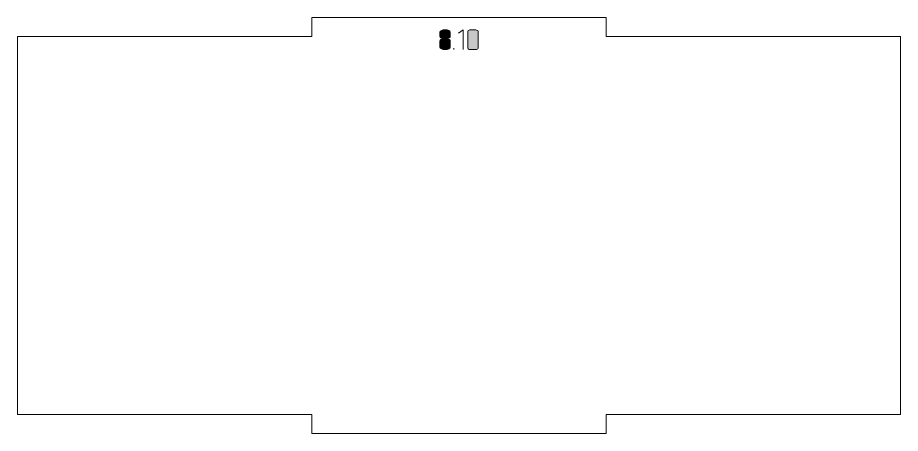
# Model space of a CAD drawing. Header units: centimetres. Extents: x -158 to 228, y -202 to 254.
# Drawn here: x 123.8 to 137.81, y -106.24 to -99.64 of the extents above; entities that cross this region are included whole.
import ezdxf

# ---------------------------------------------------------------- set-up
doc = ezdxf.new("R2010")
doc.units = ezdxf.units.CM
doc.header["$MEASUREMENT"] = 0
doc.layers.add('Capa 1', color=7, linetype='Continuous')

msp = doc.modelspace()

# ---------------------------------------------------------------- hatches: boundary and pattern name
at = {"layer": 'Capa 1', "true_color": 0x3e4095}
h = msp.add_hatch(color=175, dxfattribs=at)
edge = h.paths.add_edge_path()
edge.add_spline(control_points=[(130.50162, -99.94495), (130.50162, -99.9529), (130.50728, -99.96008), (130.51859, -99.9665), (130.5299, -99.97292), (130.55176, -99.9772), (130.58417, -99.97934), (130.61658, -99.9772), (130.63844, -99.97292), (130.64975, -99.9665), (130.66106, -99.96008), (130.66672, -99.9529), (130.66672, -99.94495), (130.66672, -99.94495), (130.66672, -99.87065), (130.66672, -99.87065), (130.66672, -99.86087), (130.65885, -99.85254), (130.6431, -99.84566), (130.62736, -99.83878), (130.60771, -99.83534), (130.58417, -99.83534), (130.56063, -99.83534), (130.54098, -99.83878), (130.52524, -99.84566), (130.50949, -99.85254), (130.50162, -99.86087), (130.50162, -99.87065), (130.50162, -99.87065), (130.50162, -99.94495), (130.50162, -99.94495)], knot_values=[0, 0, 0, 0, 0.1, 0.1, 0.1, 0.2, 0.2, 0.2, 0.3, 0.3, 0.3, 0.4, 0.4, 0.4, 0.5, 0.5, 0.5, 0.6, 0.6, 0.6, 0.7, 0.7, 0.7, 0.8, 0.8, 0.8, 0.9, 0.9, 0.9, 1, 1, 1, 1], degree=3, periodic=1)
h = msp.add_hatch(color=175, dxfattribs=at)
edge = h.paths.add_edge_path()
edge.add_spline(control_points=[(130.58417, -100.15178), (130.56063, -100.15178), (130.54098, -100.14834), (130.52524, -100.14146), (130.50949, -100.13458), (130.50162, -100.12625), (130.50162, -100.11647), (130.50162, -100.11647), (130.50162, -100.01328), (130.50162, -100.01328), (130.50162, -100.00502), (130.50728, -99.99784), (130.51859, -99.99173), (130.5299, -99.98561), (130.55176, -99.98148), (130.58417, -99.97934), (130.55176, -99.9772), (130.5299, -99.97292), (130.51859, -99.9665), (130.50728, -99.96008), (130.50162, -99.9529), (130.50162, -99.94495), (130.50162, -99.94495), (130.50162, -99.87065), (130.50162, -99.87065), (130.50162, -99.86087), (130.50949, -99.85254), (130.52524, -99.84566), (130.54098, -99.83878), (130.56063, -99.83534), (130.58417, -99.83534), (130.60771, -99.83534), (130.62736, -99.83878), (130.6431, -99.84566), (130.65885, -99.85254), (130.66672, -99.86087), (130.66672, -99.87065), (130.66672, -99.87065), (130.66672, -99.94495), (130.66672, -99.94495), (130.66672, -99.9529), (130.66106, -99.96008), (130.64975, -99.9665), (130.63844, -99.97292), (130.61658, -99.9772), (130.58417, -99.97934), (130.61658, -99.98148), (130.63844, -99.98561), (130.64975, -99.99173), (130.66106, -99.99784), (130.66672, -100.00502), (130.66672, -100.01328), (130.66672, -100.01328), (130.66672, -100.11647), (130.66672, -100.11647), (130.66672, -100.12625), (130.65885, -100.13458), (130.6431, -100.14146), (130.62736, -100.14834), (130.60771, -100.15178), (130.58417, -100.15178)], knot_values=[0, 0, 0, 0, 0.05, 0.05, 0.05, 0.1, 0.1, 0.1, 0.15, 0.15, 0.15, 0.2, 0.2, 0.2, 0.25, 0.25, 0.25, 0.3, 0.3, 0.3, 0.35, 0.35, 0.35, 0.4, 0.4, 0.4, 0.45, 0.45, 0.45, 0.5, 0.5, 0.5, 0.55, 0.55, 0.55, 0.6, 0.6, 0.6, 0.65, 0.65, 0.65, 0.7, 0.7, 0.7, 0.75, 0.75, 0.75, 0.8, 0.8, 0.8, 0.85, 0.85, 0.85, 0.9, 0.9, 0.9, 0.95, 0.95, 0.95, 1, 1, 1, 1], degree=3, periodic=1)
h = msp.add_hatch(color=175, dxfattribs=at)
edge = h.paths.add_edge_path()
edge.add_spline(control_points=[(130.87126, -99.83488), (130.87126, -99.83488), (130.79513, -99.88762), (130.79513, -99.88762), (130.79513, -99.88762), (130.87126, -99.83488), (130.87126, -99.83488), (130.87126, -99.83488), (130.87126, -100.15178), (130.87126, -100.15178), (130.87126, -100.15178), (130.87126, -99.83488), (130.87126, -99.83488)], knot_values=[0, 0, 0, 0, 0.25, 0.25, 0.25, 0.5, 0.5, 0.5, 0.75, 0.75, 0.75, 1, 1, 1, 1], degree=3, periodic=1)
h = msp.add_hatch(color=175, dxfattribs=at)
edge = h.paths.add_edge_path()
edge.add_spline(control_points=[(130.94189, -100.12793), (130.94189, -100.13772), (130.94976, -100.14414), (130.96551, -100.14719), (130.98125, -100.15025), (131.0009, -100.15178), (131.02444, -100.15178), (131.04798, -100.15178), (131.06763, -100.15025), (131.08337, -100.14719), (131.09912, -100.14414), (131.10699, -100.13772), (131.10699, -100.12793), (131.10699, -100.12793), (131.10699, -99.85965), (131.10699, -99.85965), (131.10699, -99.84986), (131.09912, -99.84336), (131.08337, -99.84015), (131.06763, -99.83694), (131.04798, -99.83534), (131.02444, -99.83534), (131.0009, -99.83534), (130.98125, -99.83694), (130.96551, -99.84015), (130.94976, -99.84336), (130.94189, -99.84986), (130.94189, -99.85965), (130.94189, -99.85965), (130.94189, -100.12793), (130.94189, -100.12793)], knot_values=[0, 0, 0, 0, 0.1, 0.1, 0.1, 0.2, 0.2, 0.2, 0.3, 0.3, 0.3, 0.4, 0.4, 0.4, 0.5, 0.5, 0.5, 0.6, 0.6, 0.6, 0.7, 0.7, 0.7, 0.8, 0.8, 0.8, 0.9, 0.9, 0.9, 1, 1, 1, 1], degree=3, periodic=1)
h = msp.add_hatch(color=175, dxfattribs=at)
edge = h.paths.add_edge_path()
edge.add_spline(control_points=[(131.10699, -100.12793), (131.10699, -100.13772), (131.09912, -100.14414), (131.08337, -100.14719), (131.06763, -100.15025), (131.04798, -100.15178), (131.02444, -100.15178), (131.0009, -100.15178), (130.98125, -100.15025), (130.96551, -100.14719), (130.94976, -100.14414), (130.94189, -100.13772), (130.94189, -100.12793), (130.94189, -100.12793), (130.94189, -99.85965), (130.94189, -99.85965), (130.94189, -99.84986), (130.94976, -99.84336), (130.96551, -99.84015), (130.98125, -99.83694), (131.0009, -99.83534), (131.02444, -99.83534), (131.04798, -99.83534), (131.06763, -99.83694), (131.08337, -99.84015), (131.09912, -99.84336), (131.10699, -99.84986), (131.10699, -99.85965), (131.10699, -99.85965), (131.10699, -100.12793), (131.10699, -100.12793)], knot_values=[0, 0, 0, 0, 0.1, 0.1, 0.1, 0.2, 0.2, 0.2, 0.3, 0.3, 0.3, 0.4, 0.4, 0.4, 0.5, 0.5, 0.5, 0.6, 0.6, 0.6, 0.7, 0.7, 0.7, 0.8, 0.8, 0.8, 0.9, 0.9, 0.9, 1, 1, 1, 1], degree=3, periodic=1)
h = msp.add_hatch(color=175, dxfattribs=at)
edge = h.paths.add_edge_path()
edge.add_spline(control_points=[(130.50162, -100.11647), (130.50162, -100.12625), (130.50949, -100.13458), (130.52524, -100.14146), (130.54098, -100.14834), (130.56063, -100.15178), (130.58417, -100.15178), (130.60771, -100.15178), (130.62736, -100.14834), (130.6431, -100.14146), (130.65885, -100.13458), (130.66672, -100.12625), (130.66672, -100.11647), (130.66672, -100.11647), (130.66672, -100.01328), (130.66672, -100.01328), (130.66672, -100.00502), (130.66106, -99.99784), (130.64975, -99.99173), (130.63844, -99.98561), (130.61658, -99.98148), (130.58417, -99.97934), (130.55176, -99.98148), (130.5299, -99.98561), (130.51859, -99.99173), (130.50728, -99.99784), (130.50162, -100.00502), (130.50162, -100.01328), (130.50162, -100.01328), (130.50162, -100.11647), (130.50162, -100.11647)], knot_values=[0, 0, 0, 0, 0.1, 0.1, 0.1, 0.2, 0.2, 0.2, 0.3, 0.3, 0.3, 0.4, 0.4, 0.4, 0.5, 0.5, 0.5, 0.6, 0.6, 0.6, 0.7, 0.7, 0.7, 0.8, 0.8, 0.8, 0.9, 0.9, 0.9, 1, 1, 1, 1], degree=3, periodic=1)
h = msp.add_hatch(color=175, dxfattribs=at)
edge = h.paths.add_edge_path()
edge.add_spline(control_points=[(130.72175, -100.15178), (130.72175, -100.15178), (130.72175, -100.12931), (130.72175, -100.12931), (130.72175, -100.12931), (130.72175, -100.15178), (130.72175, -100.15178)], knot_values=[0, 0, 0, 0, 0.5, 0.5, 0.5, 1, 1, 1, 1], degree=3, periodic=1)

# ---------------------------------------------------------------- linework, layer by layer
at = {"layer": 'Capa 1', "color": 240, "lineweight": 9}
msp.add_open_spline([(123.7994, -99.94378), (123.7994, -99.94378), (123.7994, -105.94378), (123.7994, -105.94378), (123.7994, -105.94378), (128.46934, -105.94378), (128.46934, -105.94378), (128.46934, -105.94378), (128.46934, -106.24378), (128.46934, -106.24378), (128.46934, -106.24378), (133.13927, -106.24378), (133.13927, -106.24378), (133.13927, -106.24378), (133.13927, -105.94378), (133.13927, -105.94378), (133.13927, -105.94378), (137.8092, -105.94378), (137.8092, -105.94378), (137.8092, -105.94378), (137.8092, -99.94378), (137.8092, -99.94378), (137.8092, -99.94378), (133.13927, -99.94378), (133.13927, -99.94378), (133.13927, -99.94378), (133.13927, -99.64378), (133.13927, -99.64378), (133.13927, -99.64378), (128.46934, -99.64378), (128.46934, -99.64378), (128.46934, -99.64378), (128.46934, -99.94378), (128.46934, -99.94378), (128.46934, -99.94378), (123.7994, -99.94378), (123.7994, -99.94378)], degree=3, knots=[0, 0, 0, 0, 0.08333333, 0.08333333, 0.08333333, 0.16666667, 0.16666667, 0.16666667, 0.25, 0.25, 0.25, 0.33333333, 0.33333333, 0.33333333, 0.41666667, 0.41666667, 0.41666667, 0.5, 0.5, 0.5, 0.58333333, 0.58333333, 0.58333333, 0.66666667, 0.66666667, 0.66666667, 0.75, 0.75, 0.75, 0.83333333, 0.83333333, 0.83333333, 0.91666667, 0.91666667, 0.91666667, 1, 1, 1, 1], dxfattribs=at)
at = {"layer": 'Capa 1', "color": 114, "lineweight": 9}
for points, knots in [([(130.50162, -99.94495), (130.50162, -99.9529), (130.50728, -99.96008), (130.51859, -99.9665), (130.5299, -99.97292), (130.55176, -99.9772), (130.58417, -99.97934), (130.61658, -99.9772), (130.63844, -99.97292), (130.64975, -99.9665), (130.66106, -99.96008), (130.66672, -99.9529), (130.66672, -99.94495), (130.66672, -99.94495), (130.66672, -99.87065), (130.66672, -99.87065), (130.66672, -99.86087), (130.65885, -99.85254), (130.6431, -99.84566), (130.62736, -99.83878), (130.60771, -99.83534), (130.58417, -99.83534), (130.56063, -99.83534), (130.54098, -99.83878), (130.52524, -99.84566), (130.50949, -99.85254), (130.50162, -99.86087), (130.50162, -99.87065), (130.50162, -99.87065), (130.50162, -99.94495), (130.50162, -99.94495)], [0, 0, 0, 0, 0.1, 0.1, 0.1, 0.2, 0.2, 0.2, 0.3, 0.3, 0.3, 0.4, 0.4, 0.4, 0.5, 0.5, 0.5, 0.6, 0.6, 0.6, 0.7, 0.7, 0.7, 0.8, 0.8, 0.8, 0.9, 0.9, 0.9, 1, 1, 1, 1]), ([(130.58417, -100.15178), (130.56063, -100.15178), (130.54098, -100.14834), (130.52524, -100.14146), (130.50949, -100.13458), (130.50162, -100.12625), (130.50162, -100.11647), (130.50162, -100.11647), (130.50162, -100.01328), (130.50162, -100.01328), (130.50162, -100.00502), (130.50728, -99.99784), (130.51859, -99.99173), (130.5299, -99.98561), (130.55176, -99.98148), (130.58417, -99.97934), (130.55176, -99.9772), (130.5299, -99.97292), (130.51859, -99.9665), (130.50728, -99.96008), (130.50162, -99.9529), (130.50162, -99.94495), (130.50162, -99.94495), (130.50162, -99.87065), (130.50162, -99.87065), (130.50162, -99.86087), (130.50949, -99.85254), (130.52524, -99.84566), (130.54098, -99.83878), (130.56063, -99.83534), (130.58417, -99.83534), (130.60771, -99.83534), (130.62736, -99.83878), (130.6431, -99.84566), (130.65885, -99.85254), (130.66672, -99.86087), (130.66672, -99.87065), (130.66672, -99.87065), (130.66672, -99.94495), (130.66672, -99.94495), (130.66672, -99.9529), (130.66106, -99.96008), (130.64975, -99.9665), (130.63844, -99.97292), (130.61658, -99.9772), (130.58417, -99.97934), (130.61658, -99.98148), (130.63844, -99.98561), (130.64975, -99.99173), (130.66106, -99.99784), (130.66672, -100.00502), (130.66672, -100.01328), (130.66672, -100.01328), (130.66672, -100.11647), (130.66672, -100.11647), (130.66672, -100.12625), (130.65885, -100.13458), (130.6431, -100.14146), (130.62736, -100.14834), (130.60771, -100.15178), (130.58417, -100.15178)], [0, 0, 0, 0, 0.05, 0.05, 0.05, 0.1, 0.1, 0.1, 0.15, 0.15, 0.15, 0.2, 0.2, 0.2, 0.25, 0.25, 0.25, 0.3, 0.3, 0.3, 0.35, 0.35, 0.35, 0.4, 0.4, 0.4, 0.45, 0.45, 0.45, 0.5, 0.5, 0.5, 0.55, 0.55, 0.55, 0.6, 0.6, 0.6, 0.65, 0.65, 0.65, 0.7, 0.7, 0.7, 0.75, 0.75, 0.75, 0.8, 0.8, 0.8, 0.85, 0.85, 0.85, 0.9, 0.9, 0.9, 0.95, 0.95, 0.95, 1, 1, 1, 1]), ([(130.87126, -99.83488), (130.87126, -99.83488), (130.79513, -99.88762), (130.79513, -99.88762), (130.79513, -99.88762), (130.87126, -99.83488), (130.87126, -99.83488), (130.87126, -99.83488), (130.87126, -100.15178), (130.87126, -100.15178), (130.87126, -100.15178), (130.87126, -99.83488), (130.87126, -99.83488)], [0, 0, 0, 0, 0.25, 0.25, 0.25, 0.5, 0.5, 0.5, 0.75, 0.75, 0.75, 1, 1, 1, 1]), ([(130.94189, -100.12793), (130.94189, -100.13772), (130.94976, -100.14414), (130.96551, -100.14719), (130.98125, -100.15025), (131.0009, -100.15178), (131.02444, -100.15178), (131.04798, -100.15178), (131.06763, -100.15025), (131.08337, -100.14719), (131.09912, -100.14414), (131.10699, -100.13772), (131.10699, -100.12793), (131.10699, -100.12793), (131.10699, -99.85965), (131.10699, -99.85965), (131.10699, -99.84986), (131.09912, -99.84336), (131.08337, -99.84015), (131.06763, -99.83694), (131.04798, -99.83534), (131.02444, -99.83534), (131.0009, -99.83534), (130.98125, -99.83694), (130.96551, -99.84015), (130.94976, -99.84336), (130.94189, -99.84986), (130.94189, -99.85965), (130.94189, -99.85965), (130.94189, -100.12793), (130.94189, -100.12793)], [0, 0, 0, 0, 0.1, 0.1, 0.1, 0.2, 0.2, 0.2, 0.3, 0.3, 0.3, 0.4, 0.4, 0.4, 0.5, 0.5, 0.5, 0.6, 0.6, 0.6, 0.7, 0.7, 0.7, 0.8, 0.8, 0.8, 0.9, 0.9, 0.9, 1, 1, 1, 1]), ([(131.10699, -100.12793), (131.10699, -100.13772), (131.09912, -100.14414), (131.08337, -100.14719), (131.06763, -100.15025), (131.04798, -100.15178), (131.02444, -100.15178), (131.0009, -100.15178), (130.98125, -100.15025), (130.96551, -100.14719), (130.94976, -100.14414), (130.94189, -100.13772), (130.94189, -100.12793), (130.94189, -100.12793), (130.94189, -99.85965), (130.94189, -99.85965), (130.94189, -99.84986), (130.94976, -99.84336), (130.96551, -99.84015), (130.98125, -99.83694), (131.0009, -99.83534), (131.02444, -99.83534), (131.04798, -99.83534), (131.06763, -99.83694), (131.08337, -99.84015), (131.09912, -99.84336), (131.10699, -99.84986), (131.10699, -99.85965), (131.10699, -99.85965), (131.10699, -100.12793), (131.10699, -100.12793)], [0, 0, 0, 0, 0.1, 0.1, 0.1, 0.2, 0.2, 0.2, 0.3, 0.3, 0.3, 0.4, 0.4, 0.4, 0.5, 0.5, 0.5, 0.6, 0.6, 0.6, 0.7, 0.7, 0.7, 0.8, 0.8, 0.8, 0.9, 0.9, 0.9, 1, 1, 1, 1]), ([(130.50162, -100.11647), (130.50162, -100.12625), (130.50949, -100.13458), (130.52524, -100.14146), (130.54098, -100.14834), (130.56063, -100.15178), (130.58417, -100.15178), (130.60771, -100.15178), (130.62736, -100.14834), (130.6431, -100.14146), (130.65885, -100.13458), (130.66672, -100.12625), (130.66672, -100.11647), (130.66672, -100.11647), (130.66672, -100.01328), (130.66672, -100.01328), (130.66672, -100.00502), (130.66106, -99.99784), (130.64975, -99.99173), (130.63844, -99.98561), (130.61658, -99.98148), (130.58417, -99.97934), (130.55176, -99.98148), (130.5299, -99.98561), (130.51859, -99.99173), (130.50728, -99.99784), (130.50162, -100.00502), (130.50162, -100.01328), (130.50162, -100.01328), (130.50162, -100.11647), (130.50162, -100.11647)], [0, 0, 0, 0, 0.1, 0.1, 0.1, 0.2, 0.2, 0.2, 0.3, 0.3, 0.3, 0.4, 0.4, 0.4, 0.5, 0.5, 0.5, 0.6, 0.6, 0.6, 0.7, 0.7, 0.7, 0.8, 0.8, 0.8, 0.9, 0.9, 0.9, 1, 1, 1, 1]), ([(130.72175, -100.15178), (130.72175, -100.15178), (130.72175, -100.12931), (130.72175, -100.12931), (130.72175, -100.12931), (130.72175, -100.15178), (130.72175, -100.15178)], [0, 0, 0, 0, 0.5, 0.5, 0.5, 1, 1, 1, 1])]:
    msp.add_open_spline(points, degree=3, knots=knots, dxfattribs=at)

doc.saveas('drawing.dxf')
